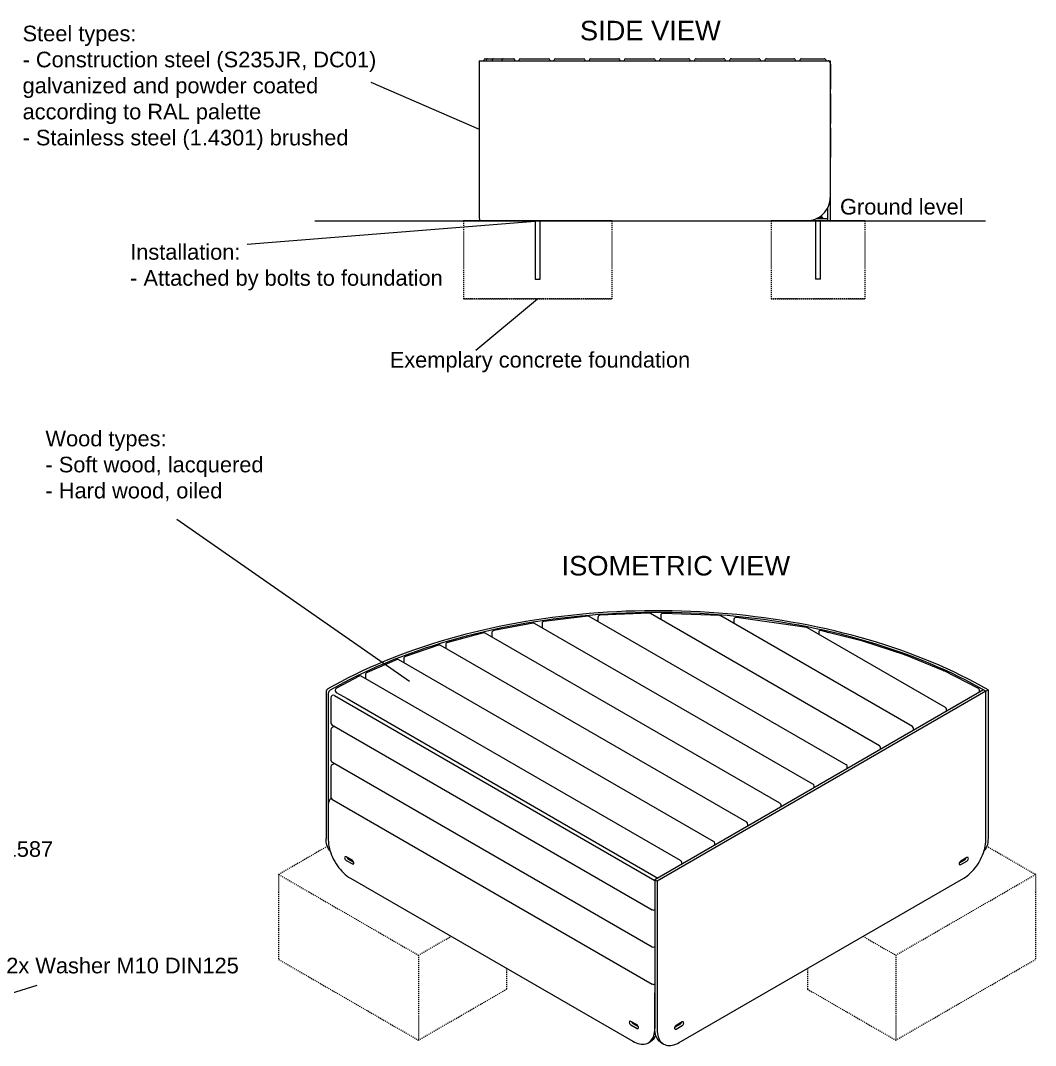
# Model space of a CAD drawing. Header units: inches. Extents: x 226 to 434, y 7 to 148.
# Drawn here: x 331.1 to 433.5, y 43.4 to 146.8 of the extents above; entities that cross this region are included whole.
import ezdxf

# ---------------------------------------------------------------- set-up
doc = ezdxf.new("R2010")
doc.units = ezdxf.units.IN
doc.linetypes.add('HIDDEN', pattern=[1.905, 1.27, -0.635])
for name, color, linetype, lineweight in [('ZANO_O', 10, 'Continuous', 0), ('ZANO_R', 7, 'Continuous', 0), ('ZANO_R_przerywana', 250, 'HIDDEN', 0)]:
    doc.layers.add(name, color=color, linetype=linetype, lineweight=lineweight)
doc.styles.get("Standard").update_dxf_attribs({"font": 'ARIALUNI.TTF'})

msp = doc.modelspace()

# ---------------------------------------------------------------- linework, layer by layer
at = {"layer": 'ZANO_O'}
for points in [[(366.42785, 140.55931), (377.35472, 135.83719)], [(353.93637, 124.21898), (383.418, 126.58524)], [(377.02411, 113.52123), (383.26022, 118.71124)], [(346.8569, 96.46588), (370.33029, 80.15052)], [(332.71836, 49.44814), (320.85372, 45.71605)]]:
    msp.add_lwpolyline(points, dxfattribs=at)
at = {"layer": 'ZANO_R'}
for p, q in [((377.35472, 142.72694), (412.59086, 142.72694)), ((377.35472, 142.72694), (377.35472, 128.94744)), ((377.8344, 142.76631), (377.8344, 142.72694)), ((377.99188, 142.92379), (378.21109, 142.92379)), ((378.05444, 142.72694), (378.05444, 142.76631)), ((378.21109, 142.92379), (378.8151, 142.92379)), ((378.66119, 142.72694), (378.66119, 142.76631)), ((378.8151, 142.92379), (379.7873, 142.92379)), ((379.63778, 142.72694), (379.63778, 142.76631)), ((379.7873, 142.92379), (380.8162, 142.92379)), ((380.8162, 142.92379), (380.81623, 142.92379)), ((380.97367, 142.72694), (380.97367, 142.76631)), ((380.97371, 142.72694), (380.97371, 142.76631)), ((381.36737, 142.72694), (381.36737, 142.76631)), ((381.52485, 142.92379), (384.35948, 142.92379)), ((384.35948, 142.92379), (384.35953, 142.92379)), ((384.51701, 142.72694), (384.51701, 142.76631)), ((384.91066, 142.72694), (384.91066, 142.76631)), ((385.06814, 142.92379), (387.90277, 142.92379)), ((387.90277, 142.92379), (387.90283, 142.92379)), ((388.06031, 142.72694), (388.06031, 142.76631)), ((388.45394, 142.72694), (388.45394, 142.76631)), ((388.61143, 142.92379), (391.44606, 142.92379)), ((391.44606, 142.92379), (391.44613, 142.92379)), ((391.60361, 142.72694), (391.60361, 142.76631)), ((391.99724, 142.72694), (391.99724, 142.76631)), ((392.15472, 142.92379), (394.98935, 142.92379)), ((394.98935, 142.92379), (394.98943, 142.92379)), ((395.14691, 142.72694), (395.14691, 142.76631)), ((395.73738, 142.92379), (398.49328, 142.92379)), ((398.49328, 142.92379), (398.49336, 142.92379)), ((399.28068, 142.92379), (402.03657, 142.92379)), ((402.03657, 142.92379), (402.03666, 142.92379)), ((402.82397, 142.92379), (405.57987, 142.92379)), ((405.57987, 142.92379), (405.57996, 142.92379)), ((406.36727, 142.92379), (409.12317, 142.92379)), ((409.12317, 142.92379), (409.12326, 142.92379)), ((409.91057, 142.92379), (412.19123, 142.92379)), ((412.19123, 142.92379), (412.19132, 142.92379)), ((412.59086, 142.72694), (412.78771, 142.72694)), ((412.78771, 142.72694), (412.78771, 142.53009)), ((412.78771, 142.53009), (412.78771, 128.94744)), ((412.86341, 139.97104), (412.86341, 142.2517)), ((412.86341, 136.52616), (412.86341, 139.28207)), ((412.86341, 133.08129), (412.86341, 135.83719)), ((412.78771, 128.94744), (412.78771, 126.58524)), ((412.5515, 126.58524), (412.5515, 127.91939)), ((360.78529, 126.58524), (428.47804, 126.58524)), ((375.77992, 126.58524), (377.85698, 126.58524)), ((390.74052, 126.58524), (375.77992, 126.58524)), ((377.85698, 126.58524), (406.84284, 126.58524)), ((377.85698, 126.58524), (390.74052, 126.58524)), ((383.00431, 126.58524), (383.00431, 120.67974)), ((383.00474, 126.58524), (383.51569, 126.58524)), ((383.51612, 120.67974), (383.51612, 126.58524)), ((406.84284, 126.58524), (416.29165, 126.58524)), ((416.29165, 126.58524), (406.84284, 126.58524)), ((411.31134, 126.58524), (411.82142, 126.58524)), ((411.31134, 126.58524), (411.31134, 120.67974)), ((411.45073, 126.82146), (411.7641, 126.82146)), ((411.63455, 126.91988), (412.03969, 126.91988)), ((411.7641, 126.82146), (412.5515, 126.82146)), ((411.82315, 120.67974), (411.82315, 126.58524)), ((411.92157, 127.12071), (411.92157, 126.95153)), ((411.92157, 126.91988), (411.92157, 126.95153)), ((412.03969, 126.82146), (412.03969, 126.91988)), ((383.00431, 120.67974), (383.51612, 120.67974)), ((411.82315, 120.67974), (411.31134, 120.67974)), ((394.52628, 86.99254), (389.55089, 86.77916)), ((417.75512, 73.62061), (394.64026, 86.96461)), ((401.65191, 86.74612), (395.90682, 86.97707)), ((382.81796, 85.99081), (378.84391, 85.23388)), ((411.05205, 69.75103), (382.96379, 85.96612)), ((383.72004, 85.9624), (383.72004, 85.52955)), ((388.34392, 86.69426), (383.90543, 86.17093)), ((414.41446, 71.6921), (388.47349, 86.66758)), ((389.34991, 86.56937), (389.34991, 86.16163)), ((395.68841, 86.76727), (395.68841, 86.35952)), ((421.09578, 75.54913), (401.74845, 86.71816)), ((403.08214, 86.35599), (403.08214, 85.94824)), ((410.4418, 85.53927), (403.32202, 86.56382)), ((377.81852, 85.00851), (374.19116, 84.05001)), ((407.71138, 67.82252), (377.9782, 84.98721)), ((378.634, 84.99861), (378.634, 84.60862)), ((424.43645, 77.47764), (410.51687, 85.51328)), ((411.67766, 84.84318), (411.67766, 85.20071)), ((416.09687, 84.17613), (412.03995, 85.19412)), ((373.25659, 83.77254), (369.9357, 82.63531)), ((373.99987, 83.8168), (373.99987, 83.42682)), ((420.32217, 82.79875), (416.09872, 84.1756)), ((404.37072, 65.894), (373.4302, 83.75568)), ((424.27835, 81.17493), (420.32499, 82.79772)), ((369.08274, 82.31104), (366.04426, 81.00855)), ((401.03006, 63.96549), (369.27068, 82.29988)), ((369.76276, 82.4058), (369.76276, 82.01581)), ((365.88984, 80.78455), (365.88984, 80.39456)), ((427.75761, 79.40587), (424.28233, 81.17311)), ((365.26754, 80.6405), (362.96694, 79.42671)), ((397.68939, 62.03698), (365.47052, 80.63663)), ((361.91396, 79.04052), (361.91396, 64.2528)), ((362.13667, 78.91195), (362.13667, 64.12423)), ((362.75152, 78.68896), (395.0978, 60.01575)), ((362.94789, 79.0042), (364.0453, 78.37047)), ((428.28164, 79.25483), (395.0978, 60.09821)), ((428.50435, 79.12627), (395.32051, 59.96964)), ((427.87241, 79.01859), (427.87241, 79.21871)), ((428.50435, 79.12627), (428.28164, 79.25483)), ((428.50435, 79.12627), (428.72706, 79.25483)), ((428.50435, 64.12423), (428.50435, 79.12627)), ((428.72706, 79.25483), (428.72706, 64.2528)), ((362.39494, 78.47054), (362.39494, 75.92691)), ((364.0453, 78.37047), (395.39743, 60.27118)), ((424.54144, 77.09567), (424.54144, 77.2958)), ((362.49993, 75.74507), (394.82865, 57.082)), ((362.76036, 75.59472), (362.51531, 75.45326)), ((362.39494, 75.23743), (362.39494, 72.17641)), ((421.20078, 75.16714), (421.20078, 75.36728)), ((417.86012, 73.23862), (417.86012, 73.43877)), ((362.39494, 71.48692), (362.39494, 68.4259)), ((362.49993, 71.99456), (394.82865, 53.33149)), ((362.76036, 71.84422), (362.51531, 71.70275)), ((414.51945, 71.31009), (414.51945, 71.51025)), ((411.17879, 69.38157), (411.17879, 69.53888)), ((362.13667, 67.72472), (362.13667, 64.12423)), ((362.49993, 68.24405), (394.82865, 49.58098)), ((407.83812, 67.45304), (407.83812, 67.61036)), ((404.49746, 65.52452), (404.49746, 65.68185)), ((401.15679, 63.59599), (401.15679, 63.75333)), ((364.56792, 62.03489), (363.93691, 62.39917)), ((363.93691, 62.05626), (364.56792, 61.69199)), ((364.15962, 62.18483), (364.69652, 61.87488)), ((425.83314, 61.8106), (426.37004, 62.12055)), ((426.59275, 62.33488), (425.96174, 61.97061)), ((397.81613, 61.66747), (397.81613, 61.82482)), ((425.96174, 61.6277), (426.59275, 61.99198)), ((364.36377, 60.26678), (392.8707, 43.81008)), ((395.32051, 59.96964), (395.0978, 60.09821)), ((395.0978, 60.09821), (395.0978, 45.09618)), ((397.54761, 43.68151), (426.27725, 60.26678)), ((395.32051, 59.96964), (395.32051, 44.96761)), ((395.07572, 57.07832), (395.0978, 57.09106)), ((395.07572, 53.32781), (395.0978, 53.34056)), ((395.07572, 49.5773), (395.0978, 49.59005)), ((395.0978, 45.09618), (395.0978, 48.69666)), ((393.29756, 45.44963), (392.66654, 45.8139)), ((392.88925, 45.59957), (393.42616, 45.28962)), ((397.1035, 45.22533), (397.64041, 45.53528)), ((397.86312, 45.74962), (397.23211, 45.38534)), ((392.66654, 45.471), (393.29756, 45.10672)), ((397.23211, 45.04244), (397.86312, 45.40671)), ((394.44537, 43.65415), (394.66808, 43.78272)), ((395.75023, 43.65415), (395.97294, 43.52558))]:
    msp.add_line(p, q, dxfattribs=at)
at = {"layer": 'ZANO_R', "flags": 128}
for points in [[(377.35472, 128.94744), (377.35472, 128.75197), (377.35473, 128.5565), (377.35479, 128.3596), (377.35497, 128.16557), (377.35531, 127.9838), (377.35593, 127.80745), (377.35695, 127.63546), (377.3585, 127.47184), (377.36061, 127.32379), (377.36348, 127.18603), (377.36726, 127.05934), (377.3721, 126.94461), (377.37785, 126.84764), (377.38478, 126.76463), (377.393, 126.69623), (377.40262, 126.64325), (377.41693, 126.59996), (377.43354, 126.58524)], [(411.74441, 126.91988), (411.73181, 126.92006), (411.6494, 126.92947), (411.64933, 126.92948)], [(411.92157, 126.95153), (411.83478, 126.92857), (411.74441, 126.91988)], [(428.72706, 79.25483), (428.05866, 79.63312), (427.3774, 80.00369), (426.68356, 80.3664), (425.97741, 80.7211), (425.25923, 81.06766), (424.52929, 81.40593), (423.78789, 81.73579), (423.03531, 82.0571), (422.27185, 82.36975), (421.49782, 82.6736), (420.71351, 82.96853), (419.91922, 83.25444), (419.11529, 83.53121), (418.30201, 83.79873), (417.47971, 84.0569), (416.64871, 84.30561), (415.80934, 84.54477), (414.96193, 84.77428), (414.10681, 84.99405), (413.24431, 85.204), (412.37478, 85.40405), (411.49855, 85.5941), (410.61597, 85.77411), (409.72739, 85.94398), (408.83315, 86.10365), (407.93361, 86.25307), (407.02911, 86.39217), (406.12002, 86.5209), (405.20669, 86.6392), (404.28948, 86.74704), (403.36875, 86.84436), (402.44486, 86.93113), (401.51817, 87.00732), (400.58906, 87.0729), (399.65787, 87.12784), (398.72498, 87.17212), (397.79075, 87.20571), (396.85555, 87.22862), (395.91975, 87.24083), (394.98372, 87.24233), (394.04782, 87.23312), (393.11241, 87.21322), (392.17788, 87.18261), (391.24457, 87.14133), (390.31287, 87.08938), (389.38313, 87.02678), (388.45573, 86.95357), (387.53102, 86.86976), (386.60936, 86.77539), (385.69113, 86.6705), (384.77668, 86.55512), (383.86636, 86.42931), (382.96054, 86.29312), (382.05958, 86.14659), (381.16381, 85.98978), (380.27361, 85.82276), (379.38931, 85.64559), (378.51127, 85.45835), (377.63982, 85.2611), (376.77532, 85.05392), (375.9181, 84.83689), (375.06849, 84.6101), (374.22683, 84.37364), (373.39345, 84.12759), (372.56868, 83.87207), (371.75284, 83.60716), (370.94625, 83.33298), (370.14923, 83.04962), (369.36209, 82.7572), (368.58514, 82.45584), (367.81869, 82.14565), (367.06303, 81.82675), (366.31847, 81.49928), (365.58529, 81.16335), (364.86378, 80.81911), (364.15422, 80.46667), (363.45691, 80.1062), (362.7721, 79.73782), (362.10006, 79.36168)], [(428.50435, 79.12627), (427.84042, 79.50202), (427.16372, 79.87012), (426.47453, 80.2304), (425.7731, 80.58273), (425.05972, 80.92696), (424.33467, 81.26298), (423.59823, 81.59063), (422.85069, 81.90979), (422.09234, 82.22035), (421.32349, 82.52217), (420.54442, 82.81513), (419.75546, 83.09913), (418.9569, 83.37405), (418.14907, 83.63979), (417.33228, 83.89623), (416.50684, 84.14328), (415.67309, 84.38084), (414.83135, 84.60882), (413.98195, 84.82712), (413.12523, 85.03567), (412.26152, 85.23439), (411.39115, 85.42318), (410.51448, 85.60198), (409.63185, 85.77072), (408.7436, 85.92934), (407.85008, 86.07776), (406.95163, 86.21593), (406.04863, 86.34381), (405.14141, 86.46133), (404.23034, 86.56845), (403.31577, 86.66513), (402.39807, 86.75133), (401.47758, 86.82702), (400.55468, 86.89216), (399.62972, 86.94674), (398.70308, 86.99073), (397.7751, 87.02412), (396.84616, 87.04688), (395.91662, 87.05901), (394.98685, 87.06051), (394.05721, 87.05138), (393.12806, 87.03162), (392.19978, 87.00123), (391.27272, 86.96023), (390.34725, 86.90864), (389.42373, 86.84648), (388.50252, 86.77376), (387.58399, 86.69052), (386.6685, 86.5968), (385.75641, 86.49262), (384.84807, 86.37803), (383.94384, 86.25308), (383.04408, 86.1178), (382.14913, 85.97227), (381.25936, 85.81653), (380.3751, 85.65064), (379.49671, 85.47467), (378.62453, 85.28869), (377.75891, 85.09277), (376.90018, 84.88699), (376.04868, 84.67143), (375.20474, 84.44617), (374.3687, 84.2113), (373.54089, 83.96692), (372.72162, 83.71312), (371.91123, 83.45), (371.11002, 83.17766), (370.31831, 82.89621), (369.53643, 82.60577), (368.76466, 82.30644), (368.00332, 81.99834), (367.25269, 81.68159), (366.51309, 81.35632), (365.78479, 81.02265), (365.06809, 80.68073), (364.36326, 80.33067), (363.67059, 79.97262), (362.99034, 79.60672), (362.32278, 79.23311)], [(362.321, 63.01083), (362.25577, 63.08221), (362.16331, 63.21532), (362.08432, 63.36536), (362.01933, 63.53232), (361.96905, 63.71627), (361.92794, 63.97318), (361.91396, 64.2528)], [(362.13667, 64.12423), (362.14353, 63.91849), (362.16409, 63.70609), (362.1982, 63.48834), (362.24567, 63.26658), (362.3062, 63.04219), (362.37941, 62.81654), (362.46485, 62.59103), (362.56201, 62.36704), (362.67027, 62.14596), (362.78897, 61.92915), (362.91738, 61.71794), (363.05471, 61.51365), (363.20011, 61.31752), (363.35269, 61.13077), (363.5115, 60.95455), (363.67556, 60.78995), (363.84386, 60.63797), (364.01537, 60.49956), (364.18903, 60.37558), (364.36377, 60.26678)], [(362.13667, 64.12423), (362.14431, 63.91583), (362.15694, 63.80662)], [(426.27725, 60.26678), (426.45198, 60.37558), (426.62564, 60.49956), (426.79715, 60.63797), (426.96546, 60.78994), (427.12952, 60.95455), (427.28833, 61.13077), (427.4409, 61.31752), (427.58631, 61.51364), (427.72363, 61.71794), (427.85205, 61.92915), (427.97075, 62.14596), (428.07901, 62.36704), (428.17616, 62.59103), (428.26161, 62.81654), (428.33482, 63.04219), (428.39535, 63.26658), (428.44281, 63.48834), (428.47693, 63.70609), (428.49748, 63.91849), (428.50435, 64.12423)], [(428.72706, 64.2528), (428.71942, 64.0444), (428.69634, 63.8449), (428.65693, 63.65321), (428.60129, 63.47389), (428.53276, 63.31519), (428.44841, 63.16917), (428.34987, 63.03974), (428.31965, 63.00967)], [(428.47869, 63.77161), (428.49037, 63.84459), (428.50435, 64.12423)], [(363.93691, 62.39917), (363.89103, 62.41726), (363.84964, 62.4168), (363.81679, 62.39784), (363.7957, 62.36222), (363.78844, 62.31343), (363.7957, 62.25625), (363.81679, 62.19628), (363.84964, 62.13939), (363.89103, 62.09114), (363.93691, 62.05626)], [(426.59275, 61.99198), (426.63863, 62.02686), (426.68002, 62.07511), (426.71287, 62.132), (426.73396, 62.19197), (426.74123, 62.24914), (426.73396, 62.29793), (426.71287, 62.33355), (426.68002, 62.35252), (426.63863, 62.35298), (426.59275, 62.33488)], [(364.56792, 61.69199), (364.6138, 61.67389), (364.65519, 61.67435), (364.68804, 61.69332), (364.70913, 61.72894), (364.7164, 61.77773), (364.70913, 61.83491), (364.68804, 61.89488), (364.65519, 61.95177), (364.6138, 62.00002), (364.56792, 62.03489)], [(425.96174, 61.97061), (425.91586, 61.93573), (425.87447, 61.88748), (425.84162, 61.83059), (425.82053, 61.77062), (425.81327, 61.71344), (425.82053, 61.66466), (425.84162, 61.62904), (425.87447, 61.61007), (425.91586, 61.60961), (425.96174, 61.6277)], [(392.66654, 45.8139), (392.62066, 45.832), (392.57927, 45.83154), (392.54643, 45.81257), (392.52534, 45.77695), (392.51807, 45.72816), (392.52534, 45.67099), (392.54643, 45.61102), (392.57927, 45.55413), (392.62066, 45.50588), (392.66654, 45.471)], [(397.86312, 45.40671), (397.909, 45.44159), (397.95039, 45.48984), (397.98324, 45.54673), (398.00432, 45.6067), (398.01159, 45.66388), (398.00432, 45.71267), (397.98324, 45.74829), (397.95039, 45.76725), (397.909, 45.76771), (397.86312, 45.74962)], [(392.8707, 43.81008), (393.04543, 43.71713), (393.21909, 43.64062), (393.3906, 43.581), (393.55891, 43.53866), (393.72297, 43.51384), (393.88178, 43.5067), (394.03435, 43.51729), (394.17975, 43.54554), (394.31708, 43.59128), (394.4455, 43.65422), (394.5642, 43.73398), (394.67246, 43.83007), (394.76961, 43.94189), (394.85506, 44.06875), (394.92827, 44.20987), (394.9888, 44.36438), (395.03626, 44.53133), (395.07038, 44.70969), (395.09093, 44.89836), (395.0978, 45.09618)], [(393.29756, 45.10672), (393.34344, 45.08863), (393.38483, 45.08909), (393.41767, 45.10806), (393.43876, 45.14368), (393.44603, 45.19246), (393.43876, 45.24964), (393.41767, 45.30961), (393.38483, 45.3665), (393.34344, 45.41475), (393.29756, 45.44963)], [(395.75023, 43.65415), (395.7501, 43.65422), (395.6314, 43.73398), (395.52313, 43.83007), (395.42598, 43.94188), (395.34054, 44.06874), (395.26733, 44.20986), (395.2068, 44.36438), (395.15933, 44.53133), (395.12522, 44.70969), (395.10466, 44.89836), (395.0978, 45.09618)], [(395.32051, 44.96761), (395.32737, 44.76979), (395.34793, 44.58112), (395.38204, 44.40276), (395.42951, 44.23581), (395.49003, 44.0813), (395.56325, 43.94018), (395.64869, 43.81332), (395.74584, 43.7015), (395.85411, 43.60541), (395.97281, 43.52566), (396.10122, 43.46271), (396.23855, 43.41697), (396.38395, 43.38872), (396.53653, 43.37813), (396.69533, 43.38527), (396.8594, 43.41009), (397.0277, 43.45243), (397.19922, 43.51205), (397.37288, 43.58857), (397.54761, 43.68151)], [(397.23211, 45.38534), (397.18622, 45.35047), (397.14483, 45.30222), (397.11199, 45.24533), (397.0909, 45.18536), (397.08363, 45.12818), (397.0909, 45.07939), (397.11199, 45.04377), (397.14483, 45.0248), (397.18622, 45.02434), (397.23211, 45.04244)]]:
    msp.add_lwpolyline(points, dxfattribs=at)
at = {"layer": 'ZANO_R'}
for centre, radius, start, end in [((377.99188, 142.76631), 0.15748, 90, 180), ((380.81623, 142.76631), 0.15748, 0.003026, 90), ((381.52485, 142.76631), 0.15748, 90, 179.996974), ((384.35948, 142.76631), 0.15748, 0.003026, 90), ((384.35953, 142.76631), 0.15748, 0.003026, 90), ((385.06814, 142.76631), 0.15748, 90, 179.996974), ((387.90277, 142.76631), 0.15748, 0.003026, 90), ((387.90283, 142.76631), 0.15748, 0.003026, 90), ((388.61143, 142.76631), 0.15748, 90, 179.996974), ((391.44606, 142.76631), 0.15748, 0.003026, 90), ((391.44613, 142.76631), 0.15748, 0.003026, 90), ((392.15472, 142.76631), 0.15748, 90, 179.996974), ((394.98935, 142.76631), 0.15748, 0.003026, 90), ((394.98943, 142.76631), 0.15748, 0.003026, 90), ((395.73738, 142.72694), 0.19685, 90, 180), ((398.49328, 142.72694), 0.19685, 0, 90), ((398.49336, 142.72694), 0.19685, 0, 90), ((399.28068, 142.72694), 0.19685, 90, 180), ((402.03657, 142.72694), 0.19685, 0, 90), ((402.03666, 142.72694), 0.19685, 0, 90), ((402.82397, 142.72694), 0.19685, 90, 180), ((405.57987, 142.72694), 0.19685, 0, 90), ((405.57996, 142.72694), 0.19685, 0, 90), ((406.36727, 142.72694), 0.19685, 90, 180), ((409.12317, 142.72694), 0.19685, 0, 90), ((409.12326, 142.72694), 0.19685, 0, 90), ((409.91057, 142.72694), 0.19685, 90, 180), ((412.19123, 142.72694), 0.19685, 0, 90), ((412.19132, 142.72694), 0.19685, 0, 90), ((412.59087, 142.53009), 0.19685, 359.9988843, 90.0011157), ((412.66656, 142.2517), 0.19685, 0, 52.0139795), ((412.66647, 142.2517), 0.19685, 0, 51.9805642), ((412.66647, 139.97104), 0.19685, 308.0194358, 0), ((412.66656, 139.97104), 0.19685, 307.9860205, 0), ((412.66656, 139.28206), 0.19685, 0, 52.0139795), ((412.66647, 139.28206), 0.19685, 0, 51.9805642), ((412.66647, 136.52616), 0.19685, 308.0194358, 0), ((412.66656, 136.52616), 0.19685, 307.9860205, 0), ((412.66656, 135.83719), 0.19685, 0, 52.0139795), ((412.66647, 135.83719), 0.19685, 0, 51.9805642), ((412.66647, 133.08129), 0.19685, 308.0194358, 0), ((412.66656, 133.08129), 0.19685, 307.9860205, 0), ((410.42552, 128.94744), 2.3622, 269.9999552, 0.0001017), ((394.53528, 86.78276), 0.20997, 60.0025572, 92.4558484), ((395.89838, 86.76727), 0.20997, 87.6979848, 180), ((382.86425, 85.81805), 0.17728, 55.4917099, 105.176513), ((383.93001, 85.9624), 0.20997, 96.724623, 180), ((388.36851, 86.48574), 0.20997, 60.0025572, 96.724623), ((389.55989, 86.56937), 0.20997, 92.4558484, 180), ((401.64347, 86.53632), 0.20997, 60.0025572, 87.6979848), ((403.29211, 86.35599), 0.20997, 81.8112703, 180), ((377.87522, 84.82702), 0.18956, 57.2673593, 107.6654526), ((378.87783, 84.99228), 0.24391, 97.397056, 178.5123223), ((410.4119, 85.33144), 0.20997, 60.0025572, 81.8112703), ((373.32682, 83.59552), 0.18902, 56.8536608, 111.7666595), ((374.24271, 83.8122), 0.24289, 101.8787612, 178.9139255), ((369.16752, 82.14454), 0.18555, 55.7656581, 117.3281664), ((370.00364, 82.40316), 0.24089, 105.883895, 179.3733322), ((365.3654, 80.47629), 0.19023, 56.3826393, 121.3446935), ((366.12826, 80.78391), 0.23842, 109.9948771, 179.846074), ((362.30939, 79.02587), 0.39571, 121.9376716, 177.8785702), ((362.53229, 78.89719), 0.39589, 121.9515808, 177.8634288), ((362.63367, 78.48032), 0.23763, 119.8749898, 182.7771947), ((362.63566, 78.4829), 0.2364, 60.6480103, 120.6043195), ((363.06678, 79.2072), 0.23526, 179.2332254, 239.639374), ((363.06738, 79.21158), 0.23584, 114.4435684, 180.2990881), ((427.66243, 79.21871), 0.20997, 0, 63.0459611), ((424.33147, 77.2958), 0.20997, 0, 60.0025572), ((362.58285, 75.91397), 0.18815, 175.2701002, 244.6613933), ((420.99081, 75.36728), 0.20997, 0, 60.0025572), ((362.63368, 75.24721), 0.23763, 119.8753782, 182.7768063), ((417.65014, 73.43877), 0.20997, 0, 60.0025572), ((362.58285, 72.16346), 0.18816, 175.270148, 244.6606628), ((362.63367, 71.4967), 0.23763, 119.8749898, 182.7771947), ((414.30948, 71.51025), 0.20997, 0, 60.0025572), ((410.94115, 69.53938), 0.23764, 359.8797031, 62.7786967), ((363.04498, 67.67625), 0.9096, 133.5941559, 176.9453846), ((362.58291, 68.41299), 0.18821, 175.281393, 244.6494178), ((407.6005, 67.61087), 0.23763, 359.8773602, 62.7810397), ((404.25982, 65.68235), 0.23764, 359.8797031, 62.7786967), ((400.91917, 63.75384), 0.23763, 359.8773602, 62.7810397), ((364.33688, 62.45899), 0.32647, 200.4652214, 237.1139642), ((426.19278, 62.3947), 0.32647, 302.8859961, 339.5347539), ((397.57849, 61.82532), 0.23764, 359.879424, 62.7795423), ((394.9566, 57.2803), 0.23449, 236.5561484, 300.5322657), ((394.9566, 53.52978), 0.23448, 236.554134, 300.5331021), ((394.9566, 49.77928), 0.23449, 236.5555475, 300.5316885), ((393.06651, 45.87371), 0.32646, 200.4644041, 237.114588), ((397.46315, 45.80944), 0.32647, 302.8854912, 339.5350008), ((394.04767, 44.81495), 1.20433, 301.007313, 341.1472455)]:
    msp.add_arc(centre, radius, start, end, dxfattribs=at)
for centre, major_axis, ratio, start_param, end_param in [((378.21109, 142.76631), (0, 0.15748), 0.994708996, 0, 1.570796327), ((378.8151, 142.76631), (0, 0.15748), 0.977369421, 0, 1.570796327), ((379.7873, 142.76631), (0, 0.15748), 0.94946016, 0, 1.570796327), ((380.8162, 142.76631), (0, 0.15748), 0.999986096, 4.71238898, 6.283185307), ((377.86521, 84.74938), (-0.04548, 0.2594), 0.235047166, 5.642261044, 6.303153138), ((412.60789, 84.83512), (0.92831, -0.37585), 0.159009356, 1.635086532, 3.205882858), ((416.03964, 83.97401), (0.05816, 0.20187), 0.364112191, 6.270566957, 6.952541467), ((420.25109, 82.60107), (0.0725, 0.19719), 0.438040893, 6.266889817, 6.981455308), ((424.19278, 80.98308), (0.08758, 0.19098), 0.507210313, 6.262653532, 7.018282574)]:
    msp.add_ellipse(centre, major_axis=major_axis, ratio=ratio, start_param=start_param, end_param=end_param, dxfattribs=at)
at = {"layer": 'ZANO_R_przerywana', "ltscale": 0.05}
for p, q in [((375.77992, 126.58524), (375.77992, 118.71124)), ((375.77992, 126.58524), (375.77992, 118.71124)), ((390.74052, 126.58524), (390.74052, 118.71124)), ((390.74052, 126.58524), (390.74052, 118.71124)), ((406.84284, 126.58524), (406.84284, 118.71124)), ((406.84284, 126.58524), (406.84284, 118.71124)), ((416.29165, 126.58524), (416.29165, 118.71124)), ((416.29165, 126.58524), (416.29165, 118.71124)), ((375.77992, 118.71124), (390.74052, 118.71124)), ((390.74052, 118.71124), (375.77992, 118.71124)), ((406.84284, 118.71124), (416.29165, 118.71124)), ((416.29165, 118.71124), (406.84284, 118.71124)), ((362.04356, 63.47008), (357.12568, 60.63105)), ((433.51533, 60.63105), (428.59921, 63.46907)), ((357.12568, 60.63105), (371.23067, 52.48841)), ((357.12568, 60.63105), (357.12568, 52.05846)), ((419.41035, 52.48841), (433.51533, 60.63105)), ((433.51533, 60.63105), (433.51533, 52.05846)), ((371.23067, 52.48841), (374.53421, 54.39551)), ((416.10681, 54.39551), (419.41035, 52.48841)), ((357.12568, 52.05846), (371.23067, 43.91582)), ((371.23067, 52.48841), (371.23067, 43.91582)), ((419.41035, 52.48841), (419.41035, 43.91582)), ((419.41035, 43.91582), (433.51533, 52.05846)), ((380.13909, 51.15988), (380.13909, 49.05854)), ((410.50193, 51.15988), (410.50193, 49.05854)), ((371.23067, 43.91582), (380.13909, 49.05854)), ((410.50193, 49.05854), (419.41035, 43.91582))]:
    msp.add_line(p, q, dxfattribs=at)

# ---------------------------------------------------------------- texts
at = {"layer": 'ZANO_O', "attachment_point": 1}
for s, insert, char_height, width in [('\\pxql;Steel types:\\P- Construction steel (S235JR, DC01)\\Pgalvanized and powder coated\\Paccording to RAL palette\\P- Stainless steel (1.4301) brushed', (331.28109, 146.26573), 1.5748, 1792.8014422), ('SIDE VIEW', (387.53604, 146.75948), 1.9685, 1188.4821152), ('Ground level', (413.78439, 128.79001), 1.5748, 1792.8014422), ('\\pxql;Installation:\\P- Attached by bolts to foundation', (342.14023, 124.22888), 1.5748, 1792.8014422), ('\\pxql;Exemplary concrete foundation', (368.33695, 113.34697), 1.5748, 1792.8014422), ('\\pxql;Wood types:\\P- Soft wood, lacquered\\P- Hard wood, oiled', (333.59107, 105.40321), 1.5748, 1792.8014422), ('ISOMETRIC VIEW', (385.6839, 92.76435), 1.9685, 1188.4821152), ('2x Nut M10 DIN1587', (313.826, 63.98724), 1.5748, 1792.8014422), ('2x Washer M10 DIN125', (329.63307, 52.23326), 1.5748, 1792.8014422)]:
    msp.add_mtext(s, dxfattribs=dict(at, insert=insert, char_height=char_height, width=width))

doc.saveas('drawing.dxf')
